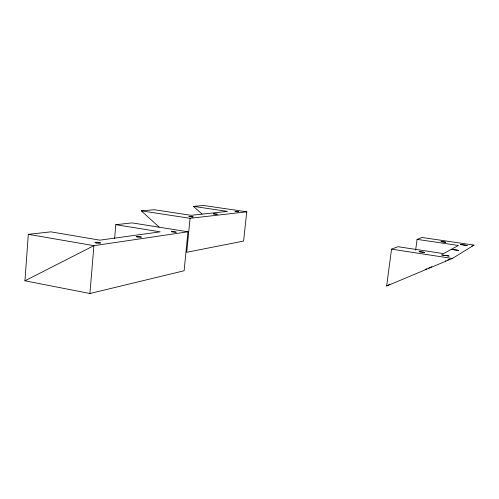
<?xml version="1.0" encoding="UTF-8"?>
<svg xmlns="http://www.w3.org/2000/svg" width="499" height="499" viewBox="0 0 499 499"><rect width="100%" height="100%" fill="white"/><g stroke="black" fill="none" stroke-linecap="round" stroke-linejoin="round"><path stroke-width="0.75" d="M115.812 224.681L132.067 222.891L187.967 231.798L184.112 270.764L89.92 293.512L24.95 280.8L28.318 234.324L50.842 231.842L99.887 240.169L160.191 231.842L115.812 224.681L114.602 238.578M89.92 293.512L93.918 245.664L187.967 231.798M246.762 211.807L190.069 218.306L186.707 252.294L243.599 241.054L246.762 211.807L203.642 205.488L193.412 206.368L202.039 214.077M417.089 239.37L422.023 237.48L474.05 245.103L452.344 258.47L386.638 286.008L391.54 249.163L397.959 246.699L443.511 253.611L458.406 245.464L417.089 239.37L415.617 250.118M386.638 286.008L389.906 284.199M24.95 280.8L93.918 245.664L28.318 234.324M448.925 259.461L449.387 259.249M428.703 268.038L431.803 266.691M447.722 259.979L448.351 259.711M471.911 246.001L474.05 245.103M425.129 269.485L426.901 268.78M448.969 259.337L449.424 259.156M445.432 260.921L445.888 260.746M159.1 227.101L141.273 210.84L154.241 209.723L191.067 215.312L227.488 211.395L193.412 206.368M141.273 210.84L190.069 218.306M391.54 249.163L452.344 258.47M445.707 242.208L441.091 241.585L445.707 242.208M238.678 211.813L235.123 211.47L238.678 211.813M424.443 252.357L419.172 251.689L424.443 252.357M217.252 214.214L213.46 213.853L217.252 214.214M193.057 216.928L189.002 216.541L193.057 216.928M176.178 232.116L171.338 231.673L176.178 232.116M449.019 256.037L441.802 254.939L449.019 256.037M458.65 250.411L451.894 249.4L458.65 250.411M467.207 245.508L460.577 244.529L467.207 245.508M96.22 242.957A2.913 0.412 4.8 0 0 100.661 242.988A2.913 0.412 4.8 0 0 96.394 242.264A2.913 0.412 4.8 0 0 96.22 242.957M137.075 236.944A2.651 0.349 5.3 0 0 141.479 237.181A2.651 0.349 5.3 0 0 138.211 236.464A2.651 0.349 5.3 0 0 137.075 236.944"/></g></svg>
